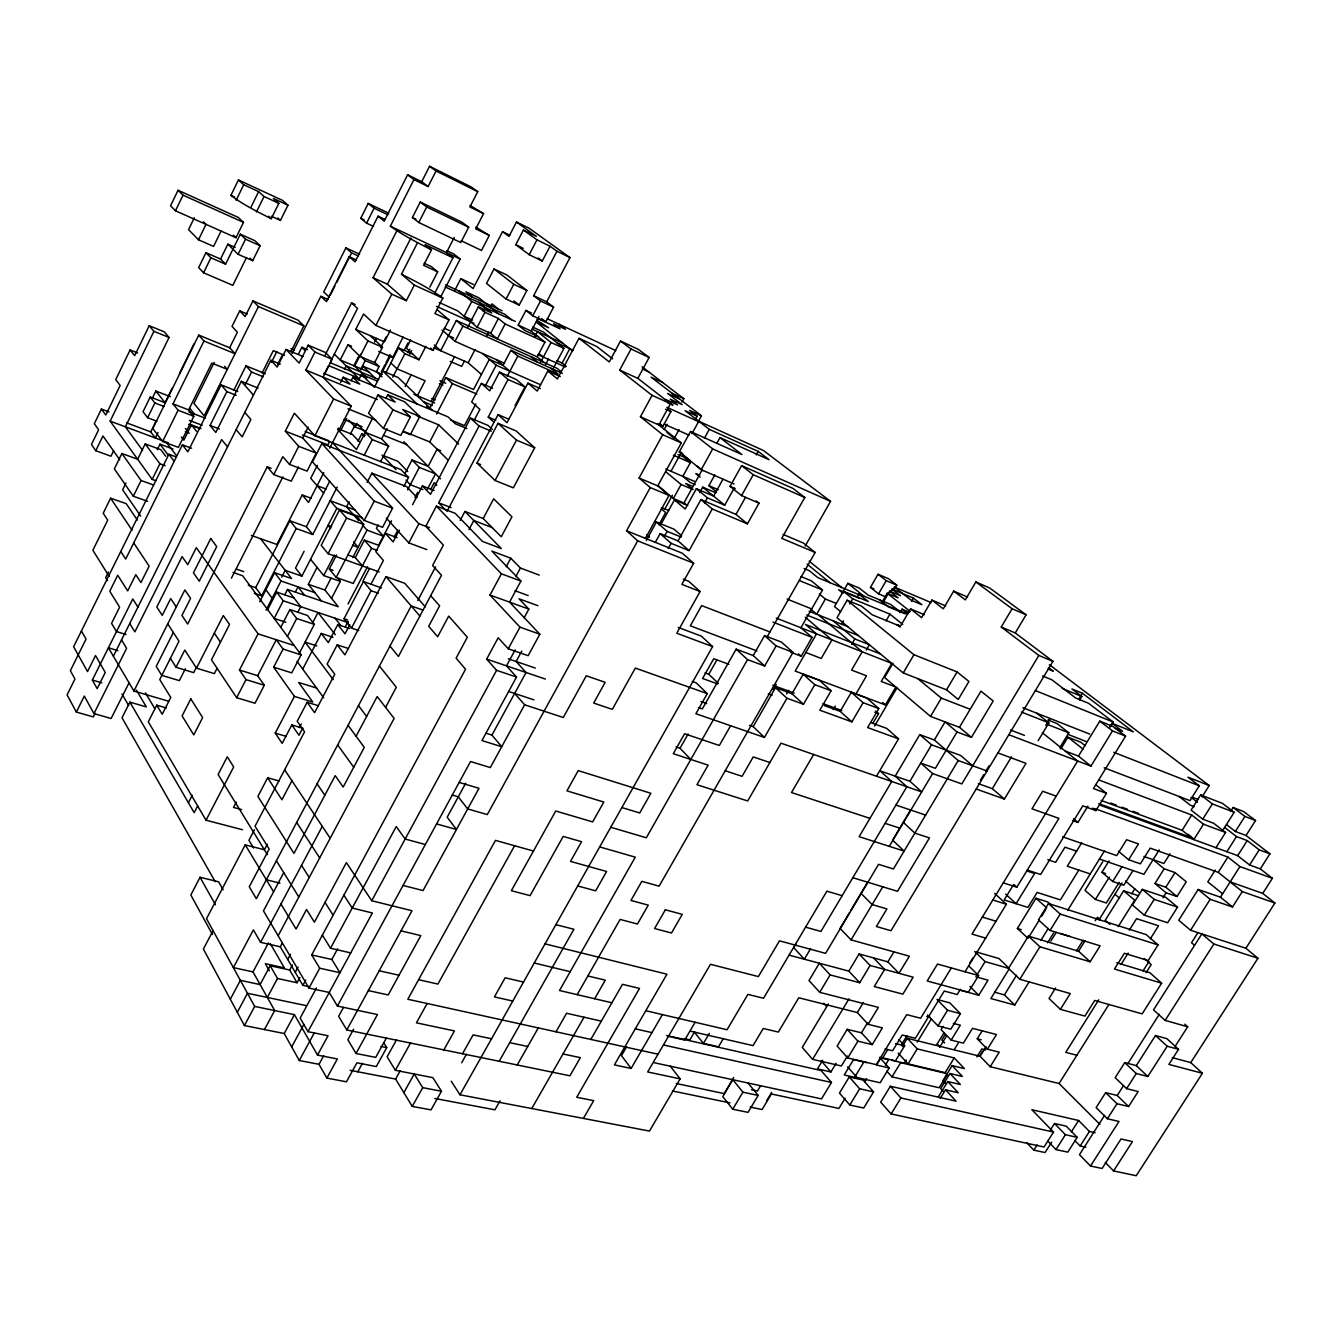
<?xml version="1.0" encoding="UTF-8"?>
<svg xmlns="http://www.w3.org/2000/svg" width="1342" height="1342" viewBox="0 0 1342 1342"><rect width="100%" height="100%" fill="white"/><g stroke="black" fill="none" stroke-linecap="round" stroke-linejoin="round"><path stroke-width="1.5" d="M178.05 190.262L170.551 205.812L175.466 210.795L235.991 237.702L243.506 222.386L238.255 217.421L178.05 190.262L183.032 195.16L243.506 222.386M175.466 210.795L183.032 195.16M108.954 411.86L101.438 409.042L94.326 423.686L98.603 429.775L91.474 444.47L95.768 450.711L110.967 456.23L113.667 450.711M137.622 352.963L130.107 349.977L115.731 379.601L120.159 385.456L105.766 415.047L101.438 409.042M194.305 217.773L188.551 229.65L198.499 239.799L213.579 246.408L221.078 231.076M142.571 450.325L125.36 426.806L169.058 337.463L164.294 331.843L149.214 325.72L134.653 355.68L130.107 349.977M95.768 450.711L102.948 435.949L119.706 459.752M155.706 480.671L152.183 479.396L110.161 421.136L153.911 331.323L149.214 325.72M198.499 239.799L206.014 224.366L203.481 221.866M287.976 205.192L273.365 198.448L278.851 203.33L271.235 218.729C257.362 211.617 243.238 204.84 230.908 195.362L238.44 179.962L282.491 200.361L287.976 205.192L280.428 220.44L271.302 216.263M220.558 259.056L227.855 244.177L238.088 254.292L252.682 260.717L260.113 245.703L254.846 240.671L240.319 234.196L225.59 264.173L220.558 259.056L205.947 252.699L198.65 267.612L203.581 272.795L232.82 285.343L246.559 257.463M236.158 200.243L243.724 184.743L238.44 179.962M203.581 272.795L210.912 257.798L205.947 252.699M165.737 456.246L160.822 449.687L145.204 443.917L137.656 459.266L121.887 453.512L114.355 468.895L133.311 496.238L147.62 501.287M172.279 388.106L165.066 402.734L150.237 397.031L143.057 411.692L147.637 417.714L156.947 421.254M152.3 398.255L155.84 391.042L170.417 396.678M147.637 417.714L154.867 402.969L150.237 397.031M251.055 207.037L258.62 191.621L243.724 184.743M137.404 520.126L126.182 503.653L110.598 498.201L103.2 513.265L107.712 520.142L92.866 550.287L109.188 576.389M256.423 211.986L264.038 196.486L258.62 191.621M158.037 432.51L155.337 437.995L150.74 431.889L156.108 420.969M179.493 373.411L194.003 343.904M238.088 254.292L245.519 239.195L240.319 234.196M125.963 483.019L122.642 489.796L140.709 516.1M198.733 335.097L152.787 428.517L162.634 441.518L178.385 447.389L193.802 416.272L188.668 409.897L173.001 403.875L203.967 341.036L198.733 335.097L229.667 347.763L235.035 353.718L203.967 341.036M133.311 496.238L141.078 480.52L121.887 453.512M157.266 449.654L159.983 444.168L172.984 449M162.634 441.518L178.067 410.233L173.001 403.875M152.183 479.396L159.899 463.795L145.204 443.917M108.45 572.011L105.666 577.647L107.477 580.566M188.668 409.897L211.818 363.112L227.284 369.335L224.617 366.316M214.183 362.457L193.936 403.355L204.169 415.886L258.452 306.58L252.917 300.876L245.133 316.561L239.715 310.858L232.032 326.391L237.383 332.195L229.667 347.763M176.238 456.968L168.891 454.25L73.609 646.743L87.549 671.554L95.517 655.55L105.263 672.459L97.161 688.647L92.33 680.042L132.774 598.968L137.924 607.104M200.981 428.551L191.42 424.911L183.837 440.193L181.355 436.989M191.604 448.245L182.395 444.806L125.695 559.094L120.763 551.478M237.735 391.478L221.111 384.886L187.846 451.851L182.395 444.806M258.083 388.073L241.308 381.346L215.81 432.459L210.073 425.431L226.915 391.612L221.111 384.886M233.76 390.405L245.989 365.863L265.263 373.68M95.148 713.374L93.37 716.913L76.343 712.082L84.311 696.095L93.94 713.608L111.134 718.49L129.218 682.541M245.401 384.399L251.575 372.053L245.989 365.863M113.382 656.204L221.631 439.606L227.536 446.836M262.076 373.042L273.282 350.665L284.538 355.328M93.94 713.608L126.618 648.32L121.535 639.882M280.277 364.135L270.883 360.277L134.871 631.864L129.704 623.527M271.453 362.323L276.888 351.47M277.677 364.336L282.323 355.093M303.04 356.519L286.047 349.457L277.207 367.071L270.883 360.277M290.879 351.738L303.846 325.905L298.109 320.184L252.917 300.876M292.12 353.516L320.855 296.33L327.901 299.4M359.673 254.208L345.867 247.901L323.724 291.952L329.293 297.186M373.495 226.395L366.584 223.158L360.746 218.31L368.211 203.447L388.794 213.21M298.343 354.221L301.816 347.31L307.419 349.658M356.2 259.878L349.155 256.674L326.509 301.665L320.855 296.33M330.216 295.341L334.863 286.148M336.708 282.474L351.604 252.9L345.867 247.901M366.584 223.158L374.099 208.211L368.211 203.447M168.606 701.245L133.915 691.046L184.861 589.926L190.581 598.331L181.942 615.441L187.679 624.064L267.259 466.815L271.118 468.274M329.696 448.161L351.185 406.156L323.087 377.186L332.162 359.27L325.318 352.409L308.174 345.196L299.149 363.095L286.047 349.457M136.431 690.157L146.328 706.899L129.906 702.134L122.021 717.769L215.223 881.728M385.12 219.518L378.058 216.179L355.026 261.841L349.155 256.674M173.336 632.485L156.226 666.387L161.745 675.328L179.342 680.629L185.364 668.786M351.185 406.156L333.604 398.993L305.842 370.073L314.951 352.057L308.174 345.196M421.724 181.74L429.557 166.274L436.033 170.988L428.132 186.538L421.724 181.74L407.599 174.812L384.181 221.162L378.058 216.179M298.511 466.899L291.248 481.141L273.751 474.582L282.827 456.666L289.503 464.416L307.083 471.109L316.259 453.11L298.696 446.316L285.309 431.151L294.384 413.219L314.867 435.781L401.073 469.633L408.538 477.4L403.875 486.324M325.15 355.043L351.537 302.906L355.11 304.483M429.826 287.138L437.677 271.822L423.602 265.297L431.503 249.864C417.396 242.617 403.237 235.42 390.354 226.194L413.957 179.593L407.599 174.812M324.21 374.284L328.622 365.594L358.297 377.958L334.343 354.137M330.92 360.864L357.509 308.442L351.537 302.906M417.295 243.187L401.493 274.204L414.292 285.108L406.307 300.709L391.797 294.2L373.076 277.727L396.628 231.31M166.391 707.989L156.746 705.171L148.308 721.811L206.031 820.214L242.449 829.725M196.318 667.528L193.718 672.661L176.037 667.259L184.76 650.065L196.502 668.148L214.351 673.634L217.018 668.433M351.587 346.253L347.981 344.709L340.214 359.975L368.983 372.07M347.981 344.709L360.059 356.452L374.619 362.625L382.504 347.226L367.96 340.969L355.747 329.394L363.565 314.028L375.877 325.435L433.181 350.43L448.983 319.866L437.257 309.817M412.413 217.488L420.264 202.038L462.051 222.235L468.66 227.234L460.792 242.533L418.788 222.52L412.413 217.488L415.919 219.165M231.428 578.15L282.877 476.913M316.259 453.11L302.688 437.928L308.123 427.242M289.503 464.416L298.696 446.316M406.307 300.709L387.402 284.202L410.904 238.02M418.788 222.52L426.689 206.987L420.264 202.038M344.441 369.302L346.169 365.896L378.612 379.484M340.549 382.47L343.216 377.253L359.74 384.114L352.912 377.287L351.151 380.725M196.502 668.148L223.292 615.542L229.516 624.449L211.466 659.811L236.678 697.706L254.997 703.242L264.307 685.242L257.681 675.697L239.48 670.044L258.083 633.86L196.301 547.653L187.746 564.68L182.093 556.611L156.813 607.02L162.248 615.391L170.702 598.549L176.288 606.936M314.867 435.781L333.604 398.993M353.751 365.93L358.431 356.771M360.679 354.238L354.657 366.047L366.769 377.974L330.065 362.642M360.059 356.452L367.96 340.969M375.877 325.435L391.797 294.2M408.538 477.4L321.895 443.531L312.501 461.933L364.185 520.444L382.587 527.272L392.585 508.115L332.497 442.709M360.512 369.822L365.209 360.612L360.83 356.351M374.653 342.109L376.548 338.402M361.283 369.52L362.977 366.198L382.353 374.351M358.75 379.853L361.484 374.502L376.632 380.843M311.193 498.285L302.235 494.946L276.905 544.483L251.373 535.458M317.366 465.338L310.723 478.322L323.59 493.135M329.545 441.535L327.817 444.89L302.436 434.959M289.872 520.763L296.213 528.53L261.74 595.798L255.668 587.628L289.872 520.763L306.345 526.735L312.77 534.502L337.161 487.112M380.642 347.746L386.362 336.557M390.505 329.981L384.466 341.807L355.747 329.394M346.806 418.603L340.65 430.631L338.251 428.064M323.808 472.619L308.543 502.411L302.235 494.946M376.28 371.986L379.098 366.483L374.67 362.223M259.761 601.736L274.64 572.715L291.583 578.553L260.549 538.712M381.43 371.617L384.969 364.705M385.859 362.977L389.415 356.033M350.43 434.053L355.026 425.095M390.405 355.932L374.418 387.284L361.484 374.502M365.594 431.134L355.194 426.957L357.073 423.3M378.729 351.47L392.652 357.442L403.137 337.027M454.25 237.45L446.467 252.615L452.942 257.781L434.758 293.16M429.557 166.274L471.109 186.907L477.752 191.671L469.885 206.987L483.556 213.663L475.739 228.845L489.293 235.404L481.51 250.451L461.094 240.704M306.345 526.735L329.662 481.325M385.724 373.009L398.608 347.913L412.648 353.969M281.736 577.11L285.192 570.367L301.866 576.137L336.825 508.366L330.166 500.7L355.513 510.178M266.018 610.207L281.015 581.019L274.64 572.715M267.679 609.62L276.67 592.107L294.049 597.995M385.859 398.373L387.721 394.766L395.152 402.063L377.974 394.951L368.58 413.219L383.443 428.383L400.822 435.395L410.35 416.993L402.701 409.478L419.761 416.523L410.333 434.674L402.734 431.604M404.16 350.329L407.934 342.982M357.978 441.183L361.753 433.835L365.242 435.227M410.686 339.945L406.425 348.249L418.939 359.773L425.884 346.32M392.736 377.253L404.865 353.701L398.608 347.913M304.114 551.31L295.508 568.069L301.866 576.137M372.422 418.57L356.486 449.536L337.731 429.49M408.085 352.778L409.88 349.272M284.823 594.64L287.49 589.44L338.268 606.735L324.915 590.027L308.325 584.324L317.098 567.364M409.813 354.271L411.692 350.631M276.67 592.107L283.246 600.78L274.171 618.41L285.829 622.269M440.428 297.387L460.172 259.056L453.713 253.94L446.886 250.719M236.678 697.706L246.005 679.606L239.48 670.044M401.493 274.204C415.752 281.434 430.01 288.631 442.843 298.109L434.892 313.542L448.983 319.866M364.252 455.156L372.271 439.606L358.465 425.213M295.391 591.973L298.041 586.857L304.6 595.278M188.4 802.751L192.242 795.32M362.374 565.921L355.311 557.584L364.387 540.121L371.533 548.341L353.248 583.418L336.188 577.446L363.732 524.42L356.586 516.301L339.492 509.943L321.208 545.355L328.102 553.692L379.216 571.927M280.746 627.318L289.906 609.587L307.469 615.458L314.33 624.382L298.679 654.493M383.443 428.383L393.005 409.864L377.974 394.951M405.116 386.53L411.155 374.854M454.519 290.879L460.843 278.65L473.491 284.521M257.681 675.697L276.251 639.731L283.045 649.058L301.111 654.862L291.734 672.879L273.667 667.192L283.045 649.058M349.138 501.74L346.521 506.806L358.717 520.696M380.625 461.598L388.643 446.131L381.614 438.884L386.915 428.601M197.643 805.955L194.171 812.682L129.906 702.134M297.991 611.918L300.709 606.668L287.49 589.44M328.102 553.692L346.538 518.062L339.492 509.943M287.44 636.376L296.683 618.511L289.906 609.587M367.121 482.382L371.885 473.172L406.676 486.66L416.993 497.53M331.541 598.331L340.365 581.371L323.707 575.567L334.359 555.018M417.379 395.739L425.112 380.776L397.064 368.849L390.874 362.994M544.064 362.525L537.169 356.838L456.347 320.503L440.679 350.732L434.271 345.011M509.809 235.202L502.562 231.663L473.089 288.564L460.843 278.65M336.188 577.446L329.293 569.008L336.54 555.001M458.981 290.946L471.797 301.497L464.131 316.293L472.501 320.084M324.915 590.027L331.038 578.234M206.031 820.214L233.676 766.953L227.284 756.787L218.109 774.502L267.394 854.653M538.075 336.574L524.974 330.585L518.213 325.116L525.93 310.438L532.724 315.823L545.825 321.879L553.592 307.15L546.68 301.833L569.964 257.58L529.184 228.274L516.469 222.017L509.004 236.427L502.562 231.663M504.626 363.296L455.039 341.354L462.94 326.123L456.347 320.503M494.024 268.937L486.509 283.447L506.085 299.014L519.203 305.104L526.869 290.459L506.991 275.06L494.024 268.937L513.768 284.286L526.869 290.459M364.185 520.444L374.2 501.153L321.895 443.531M312.569 622.923L318.004 612.472L335.299 634.716M467.721 327.297L478.322 306.882L491.742 313.005L478.675 302.319M431.218 401.543L454.485 356.771M562.315 373.328L510.899 350.296L502.982 365.376L489.344 359.354L473.558 389.499L445.829 377.605L430.077 407.884L426.555 406.408M352.761 557.517L367.003 530.14L362.39 524.89M523.414 230.002L536.968 239.832L550.035 246.223L542.285 261.019L529.218 254.695L515.764 244.714L523.414 230.002L536.381 236.377L516.469 222.017M483.254 311.31L485.167 307.637M484.932 312.3L498.402 318.457L505.129 323.976L497.312 338.922L490.635 333.336L477.148 327.263L484.932 312.3L478.322 306.882M490.115 307.469L491.994 303.879L498.436 309.096M302.722 669.088L321.275 633.441L332.984 637.299M378.192 524.907L376.414 528.312L383.426 536.196L367.003 530.14M404.865 473.692L412.028 459.954L428.132 466.345L437.089 449.201L440.629 450.627M436.553 414.057L452.405 383.611L445.829 377.605M464.483 360.948L461.648 366.366L450.291 361.417M236.276 802.13L233.508 807.414L241.543 809.562M481.442 374.452L468.173 362.759L475.102 349.474M223.158 889.78L218.595 881.795L200.042 877.282L190.816 894.997L212.439 934.518M302.923 728.253L291.835 724.948L282.172 743.401L275.227 733.135L294.401 696.381L273.667 667.192M448.312 460.289L429.742 441.937L438.666 424.844L417.295 416.02M486.961 335.634L488.874 331.994M506.085 299.014L513.768 284.286M529.218 254.695L536.968 239.832M348.031 603.984L367.44 566.81M378.964 544.701L391.461 520.797M407.599 489.864L419.325 467.402L412.028 459.954M349.507 628.526L337.765 624.584L328.337 642.633L321.275 633.441M397.098 537.639L385.422 533.311L375.81 551.713L383.409 560.453L370.862 584.407M490.635 333.336L498.402 318.457M369.369 568.773L363.045 580.885L371.08 590.698L378.293 593.231M358.717 630.539L351.487 628.106L344.022 618.729L363.43 581.572L381.38 587.88M345.347 626.764L348.148 621.413M279.019 780.943L267.645 777.773L257.882 796.443L293.965 853.411L335.215 775.642L343.2 787.049L364.286 747.393L348.048 725.301M318.473 705.758L307.15 702.285L297.203 721.275L304.567 731.809L255.047 826.202L269.172 849.05L249.276 886.777L256.322 898.721L411.189 605.947L422.663 609.956M348.484 648.555L337.194 644.848L327.129 664.072L334.779 674.221L314.598 712.686L307.15 702.285M394.129 537.303L397.718 530.409M414.913 497.563L417.63 492.363M349.776 624.684L345.011 633.793L337.765 624.584M399.295 530.107L393.105 541.933L385.422 533.311M412.598 504.676L422.411 485.938L434.103 490.501M299.367 727.616L301.262 723.975M351.487 628.106L371.08 590.698M492.548 388.257L481.359 383.426L471.663 401.912L479.899 409.427L474.045 420.549M427.393 489.276L435.496 473.81L419.325 467.402M302.537 728.471L298.964 735.248L291.835 724.948M430.564 489.645L434.238 482.65L436.787 485.25M475.856 403.908L464.449 425.649L450.56 419.878M485.552 385.439L496.154 365.209L482.617 353.55M267.31 844.202L264.374 849.754L245.25 844.856L206.517 918.7L254.678 1006.416L294.418 1014.636L317.5 1055.097L337.345 1058.972L326.861 1078.096L346.471 1081.803L356.922 1062.797L376.263 1066.571L386.748 1047.616L383.644 1042.583M425.364 606.953L404.798 583.317L385.976 576.624L344.928 654.862L337.194 644.848M553.592 307.15L540.507 301.011L533.646 295.71L556.98 251.239L550.035 246.223M254.443 829.775L248.907 840.327L253.571 848.01M492.329 429.406L488.002 425.414L470.472 418.083L430.48 494.292L422.411 485.938M426.857 549.599L408.807 542.923L418.872 523.749L371.885 473.172M515.06 405.603L524.94 386.915L516.318 379.518L499.492 372.137L489.679 390.824L481.359 383.426M532.724 315.823L540.507 301.011M213.076 930.643L203.397 949.029L244.429 1025.556L284.219 1033.525L299.283 1060.515L319.027 1064.323L326.861 1078.096M291.919 780.759L281.921 799.765L267.645 777.773M460.172 520.428L464.919 511.453L501.304 548.543L482.432 541.396L455.223 513.349L436.402 506.102L425.8 526.265L443.38 545.104L432.594 565.468L441.501 575.282L398.44 656.456L389.968 646.072M445.611 509.977L438.666 502.797L479.044 426.051L470.472 418.083M507.209 376.28L517.827 356.1L510.899 350.296M537.169 356.838L544.953 342.109L531.281 331.105L538.964 316.477M493.906 422.227L488.253 417.06L508.014 379.518L499.492 372.137M534.602 336.993L537.454 331.591L551.059 342.512L563.942 348.383L553.357 368.295M447.003 511.419L498.05 414.628L508.652 419.123M477.014 463.091L498.016 423.317L516.083 430.916L534.703 447.758L513.332 487.834L495.047 480.486L477.014 463.091L480.637 464.567M540.306 388.593L527.926 383.158L507.008 422.713L498.05 414.628M540.474 362.525L551.059 342.512M417.781 600.511L435.58 566.878M545.607 364.504L548.459 359.102M560.285 376.582L547.838 371.029L537.219 391.076L527.926 383.158M283.749 872.636L263.468 910.866L308.979 988.081L329.26 992.459L337.412 1006.047L377.438 1014.552L356.033 1053.504L375.71 1057.395L386.362 1038.104M356.1 736.255L377.186 696.532L394.112 718.406L278.146 935.76M468.995 529.536L473.793 520.495L492.145 527.574M495.047 480.486L516.469 440.126L498.016 423.317M566.274 366.4L562.147 363.061L569.763 348.702M483.187 518.515L493.655 498.838L511.939 516.804L501.271 536.766L483.187 518.515L464.919 511.453M612.606 358.817L596.787 346.538L579.006 338.318L557.4 378.947L547.838 371.029M230.321 999.22L240.369 980.348L260.113 984.575L270.178 965.737L289.687 970.031L297.102 982.747L299.887 977.597M308.845 986.638L302.889 985.347L280.293 946.815L260.583 942.336L322.265 826.37M385.573 707.385L396.293 687.238L379.417 666.001M264.458 1029.566L274.674 1010.56L253.017 971.893L268.45 942.923M237.316 1012.287L247.465 993.281L306.362 1005.661M280.293 946.815L282.139 943.359M244.429 1025.556L254.678 1006.416M267.343 997.458L277.492 978.503L270.178 965.737M287.708 959.446L290.509 954.229M645.401 538.36L669.004 495.433L657.731 485.905L681.3 442.927L658.855 424.978L670.463 403.674L637.836 378.377L649.125 357.458L638.49 349.457L620.49 341.019L609.285 361.937L579.006 338.318M486.056 733.218L491.944 735.081L501.707 746.739L481.946 740.566L516.519 677.056L496.574 670.329L486.66 659.107L498.201 637.735L508.249 648.79L528.161 655.684L539.836 634.212L519.958 627.167L489.998 595.06L501.388 573.822L436.402 506.102M289.687 970.031L292.439 964.915M506.202 566.743L510.782 558.205L491.809 551.059L520.914 581.052L509.557 602.139L539.836 634.212M295.24 972.296L298.058 967.045M670.463 403.674L652.078 395.336L619.702 370.073L631.042 349.004L620.49 341.019M311.713 954.934L331.843 959.496L339.979 972.732L319.715 968.203L311.713 954.934L465.557 669.188L456.112 658.184L467.352 637.232L448.698 616.112L437.677 636.762L428.702 626.311L439.606 605.829L430.665 595.697M515.798 576.624L520.411 568.035L510.782 558.205M302.889 985.347L305.741 980.063M284.219 1033.525L294.418 1014.636M308.979 988.081L319.715 968.203M350.732 952.904L330.501 948.24L396.225 826.555L405.167 839.035L425.347 844.521M316.444 987.98L300.172 1018.058L307.972 1031.679L328.052 1035.739L317.5 1055.097M331.843 959.496L337.647 948.76M291.684 1046.911L303.862 1024.432M524.152 617.806L528.849 609.117L519.002 598.8L537.957 605.712M563.019 1053.973L580.348 1057.647L569.914 1075.798L346.806 1029.985L412.011 910.748L371.734 900.734L496.574 670.329M508.249 648.79L519.958 627.167M681.3 442.927L662.713 434.707L640.436 416.792L652.078 395.336M307.972 1031.679L372.388 912.979L352.208 908.031L343.871 895.181M515.127 649.947L506.504 665.85L516.519 677.056M299.283 1060.515L314.431 1032.652M521.786 651.055L516.116 661.505L526.064 672.493L491.944 735.081M337.412 1006.047L470.522 761.551L490.316 767.574L524.638 704.802L514.64 693.445M343.468 1007.439L338.637 1016.313L346.806 1029.985M465.741 783.158L447.171 817.228L456.465 829.49L436.569 823.921M657.58 423.82L662.965 426.219L670.916 411.625L667.88 409.26M664.173 429.524L667.041 424.257M319.027 1064.323L323.741 1055.684M669.004 495.433L650.249 487.549L639.077 478.004L662.713 434.707M681.971 402.063L683.833 398.675L642.08 366.785M679.035 429.608L674.271 438.348L666.974 432.51M353.634 1029.213L347.863 1039.748L356.033 1053.504M670.295 1066.202L680.142 1078.851L649.461 1131.071L459.97 1094.787L712.602 646.592L676.771 633.239L700.088 591.503L681.887 584.391L693.663 563.237L637.685 540.826L626.58 530.778L650.249 487.549M695.139 419.643L697.068 416.121L689.57 410.367L701.447 415.768L697.622 422.73M734.108 483.992L701.229 469.666L679.287 451.969L690.509 431.52L741.858 454.502L719.983 437.609L717.014 442.994M670.983 471.277L681.417 452.271M692.002 433.617L698.796 421.237L763.38 450.476L830.547 501.338L805.15 546.093M637.685 540.826L487.297 814.577L467.687 808.941L458.293 796.829L452.371 795.101M646.24 540.558L656.456 522.004L667.159 531.382L681.266 537.119M664.927 508.87L672.443 495.215M678.012 454.502L683.061 456.699L690.375 462.621L682.81 476.376L690.14 482.415L695.19 484.579M704.399 438.264L709.297 429.356L685.057 410.669L697.068 416.121M357.794 1071.788L362.474 1063.267M658.905 524.772L665.649 512.543L661.254 508.752M685.41 503.602L673.365 498.536L681.099 484.479L666.32 472.199M661.388 523.581L674.439 499.912L687.825 505.548M655.366 542.252L660.13 533.63L678.045 540.91L689.117 550.606L712.267 508.953L700.943 499.56L678.045 540.91M664.357 536.481L667.159 531.382M701.229 469.666L712.669 448.916L690.509 431.52M683.531 503.653L702.185 469.851M722.952 479.262L713.608 496.104L696.364 488.723L685.158 509.004L674.439 499.912M396.527 1039.798L387.117 1056.808L395.37 1070.312L432.879 1077.643L441.468 1091.247L431.017 1109.868L412.246 1106.412L395.605 1079.069L350.077 1070.295M668.232 548.543L671.117 543.325L660.13 533.63M699.685 492.615L702.705 487.163L715.907 492.833M716.594 491.944L708.878 485.653L714.85 474.85M427.142 1003.497L416.439 1022.839L454.452 1030.908L443.833 1049.914M514.59 845.745L437.911 984.072L418.587 979.694M704.55 502.915L707.368 497.815L696.364 488.723M395.37 1070.312L410.602 1042.868M395.605 1079.069L400.268 1070.648M712.267 508.953L747.444 523.816L759.018 503.149L741.572 495.617L730.065 486.374L741.606 465.624L792.937 488.387L804.781 497.479L781.732 538.327L815.164 552.451L766.869 637.316M707.368 497.815L724.697 505.196L734.141 488.22M756.267 454.921L758.213 451.432L709.297 429.356M403.858 1092.623L414.242 1074.003L422.73 1087.657L441.468 1091.247M741.572 495.617L753.231 474.716L741.606 465.624M747.444 523.816L735.97 514.422L745.515 497.328M412.246 1106.412L422.73 1087.657M462.52 1053.738L473.105 1034.867L491.541 1038.792M461.665 1062.763L466.395 1054.342M718.289 683.346L708.794 674.271L716.796 660.079M499.19 1061.27L573.906 929.268L555.873 924.655M692.304 681.468L696.196 682.86L707.284 693.629L695.894 713.726L764.437 737.446L786.966 698.243L775.491 687.708L753.197 726.626L764.437 737.446M690.811 759.438L680.008 748.282L688.111 733.99M753.214 655.55L764.554 635.622L776.129 645.905L764.672 666.001L753.214 655.55L736.154 649.159L702.319 708.895L698.461 707.553M517.207 1064.978L538.276 1027.905M736.154 649.159L747.544 659.61L646.307 837.777L610.761 827.276M500.063 1100.792L494.93 1109.817L434.808 1098.461M556.007 1031.797L566.576 1013.26L601.333 1021.145M577.194 994.64L620.105 919.421L637.45 924.017L648.253 905.129L630.941 900.432L641.828 881.342L659.107 886.173L793.021 652.363L781.38 642.063L764.554 635.622M730.602 725.737L719.329 745.481L684.571 733.755L673.281 753.684L708.123 765.141L696.951 784.718L747.695 800.973L781.027 743.183L921.719 791.881L909.943 781.262L880.067 770.862L891.759 781.497L859.132 836.67L904.122 851.096L892.615 840.159L910.715 809.763M800.872 576.523L811.323 580.818L822.512 590.027L800.922 627.771L812.078 637.366L801.241 656.255L790.656 652.212M531.768 1108.526L584.055 1017.219M594.657 998.733L605.276 980.163L587.846 975.969M773.143 689.754L776.213 684.403M819.358 594.036L825.38 599.018L816.674 614.217L810.702 609.184M857.018 597.391L858.947 594.036L868.24 601.518L843.346 591.252L834.539 606.584L840.713 611.7M843.816 590.396L847.876 583.317L859.383 588.115L868.039 595.043L890.803 604.487L899.593 611.482M786.647 693.982L788.71 690.392M590.832 1039.429L622.503 984.323L639.513 988.433L576.708 1097.27L593.701 1100.641L583.401 1118.423M803.153 674.271L814.795 684.672L803.489 704.265L791.965 693.73L803.153 674.271L819.392 680.36L831.101 690.744L819.828 710.203L851.885 721.862L863.091 702.671L851.264 692.321L840.193 711.377L851.885 721.862M847.121 600.21L837.022 617.756L903.25 672.946L946.513 689.822L958.255 699.467L968.941 681.468L957.098 671.939L913.936 654.711L847.121 600.21L861.413 606.064L872.183 614.804L900.398 626.311L910.53 608.916L924.37 614.686M849.721 603.967L852.673 598.834L843.346 591.252M841.585 624.181L843.514 620.826M885.636 596.804L878.557 593.852L870.438 587.41L878.037 574.259L888.605 578.737L896.792 585.129L893.94 590.061M878.557 593.852L886.206 580.65L878.037 574.259M851.667 644.328L854.787 638.943L833.13 620.809M882.248 601.803L887.179 593.248L898.15 597.844L889.662 591.168L883.774 601.317M626.63 1046.76L621.48 1055.651L631.126 1068.433L662.428 1014.602M890.149 592.459L892.078 589.121L913.449 598.113L921.92 604.705L911.252 600.226L894.46 587.108L892.531 590.43M866.295 650.082L869.398 644.73L854.787 638.943M833.248 709.582L835.278 706.093M886.022 620.893L889.931 614.15L852.673 598.834M813.638 754.472L791.495 792.552L869.952 818.352M899.996 612.623L902.025 609.151L909.44 612.22M855.995 693.881L866.513 675.798L851.6 670.077L862.201 651.793L818.435 614.938M911.52 601.434L913.449 598.113M892.933 663.284L884.613 677.525L930.526 716.41L959.446 727.314L971.44 737.379L993.181 700.977L980.968 691.147L959.446 727.314M945.758 605.963L931.918 600.092L921.635 617.672L910.53 608.916M695.122 1022.252L684.705 1040.05L668.417 1036.36M851.264 692.321L866.915 698.192L878.792 708.526L867.637 727.582L898.553 738.821L876.511 776.23M872.736 723.556L878.557 713.608L875.722 711.126M903.25 672.946L913.936 654.711M880.52 654.007L805.468 624.433L816.506 633.877L795.169 671.067L885.368 704.902L895.835 687.037L881.258 681.451L891.793 663.401L776.28 618.092M694.67 1031.713L689.872 1039.899L684.269 1038.624M874.565 726.089L896.942 687.926M967.548 597.073L953.676 591.101L943.275 608.865L931.918 600.092M723.372 1038.507L718.473 1046.81L703.443 1043.405L709.331 1033.374M1026.076 614.804L1012.103 608.748L1001.249 627.033L1015.257 632.971L1026.076 614.804L989.725 588.031L975.852 581.958L965.317 599.891L953.676 591.101M795.789 944.181L793.743 947.653L804.344 959.211L810.568 948.727M895.148 776.23L919.756 734.628L934.334 739.996L958.222 760.528L987.024 770.996M930.526 716.41L941.346 698.125L970.182 709.264M946.513 689.822L957.098 671.939M733.688 1077.525L724.16 1093.596L676.217 1083.497M909.943 781.262L931.566 744.827L960.637 755.462L972.698 765.796M934.334 739.996L945.07 721.895L957.031 731.977L971.44 737.379M849.452 912.644L840.075 928.412L851.08 939.886L909.339 956.192L898.972 973.319L887.884 961.862L859.115 953.944L848.815 971.122L789.18 955.152M850.492 910.899L867.268 882.734M957.031 731.977L935.391 768.312L920.746 763.095L932.623 773.579L961.828 783.929L1038.842 655.433L1052.95 661.338L891.004 930.727L876.376 926.517L886.911 908.937L872.166 904.575L860.96 893.319M732.749 1109.23L742.914 1092.187L732.816 1079.723L722.768 1096.666L732.749 1109.23L748.031 1112.367L758.163 1095.424L748.014 1083.011M889.293 846.332L932.623 773.579M760.612 1085.762L757.475 1091.012L751.453 1089.721M819.744 992.342L830.144 974.913L819.341 963.221L809.025 980.532L819.744 992.342L878.373 1007.372L868.123 1024.315L857.32 1012.556L798.758 997.777L778.343 1032.065L763.229 1028.475L753.063 1045.619L690.761 1031.26M851.08 939.886L882.768 886.81M958.222 760.528L893.42 868.995L878.574 864.349L825.582 953.357L779.467 940.826L758.381 976.59L710.455 964.294L647.666 1071.956L680.142 1078.851M766.517 1100.977L771.633 1092.422M828.299 1004.017L802.281 1047.431L812.615 1059.341L841.417 1065.984L847.423 1056.053M812.615 1059.341L849.033 998.767M980.465 780.105L983.669 774.753M985.816 771.197L989.02 765.863M830.144 974.913L859.719 982.73L870.102 965.468L913.164 977.177L902.864 994.137L874.263 986.571L884.613 969.41L873.575 957.936M822.68 1060.247L817.463 1068.903L830.916 1071.956L836.116 1063.35M868.123 1024.315L882.399 1027.855L872.233 1044.63L861.463 1032.82L847.205 1029.331L837.14 1046.039L847.741 1057.982L876.276 1064.659L906.706 1014.653L920.646 1018.226L951.344 967.934M857.32 1012.556L863.409 1002.457M887.884 961.862L894.04 951.646M978.335 783.661L992.325 788.66L1011.549 756.771M1045.837 725.468L1050.098 718.456M672.694 1036.863L821.119 1070.547L831.453 1082.474L821.505 1098.897L654.208 1062.73M861.463 1032.82L867.519 1022.822M1038.171 740.667L1048.924 722.868L1036.578 713.105M847.741 1057.982L857.907 1041.174L872.233 1044.63M976.188 789.029L1004.403 799.044L1025.976 763.363L997.894 752.912M849.268 1076.938L839.471 1093.076L849.805 1105.02L863.728 1108.022L873.575 1091.885L863.124 1080.075L849.268 1076.938L859.685 1088.781L873.575 1091.885M1079.27 698.494L1082.44 693.277L1133.369 731.893L1112.065 723.288L1110.102 726.492M1079.723 700.021L1081.853 696.498L1071.922 688.949L1082.44 693.277M863.845 1062.076L854.787 1077.005L880.151 1082.776L889.176 1067.997L879.513 1057.362M845.074 1098.293L838.918 1108.442L771.398 1093.982L762.088 1109.549L750.128 1107.066M1059.694 747.83L1068.819 732.816L1057.093 723.59L1048.001 720M1060.767 749.004L1067.947 737.194L1080.713 742.176L1085.225 745.749M849.805 1105.02L859.685 1088.781M864.634 1081.837L866.613 1078.582M881.61 1056.758L876.578 1065.045L889.176 1067.997M887.834 1049.444L882.734 1057.832L895.466 1060.868L904.642 1045.821L898.989 1039.748M885.351 1065.162L888.622 1059.794L880.52 1057.882M901.908 1044.009L906.907 1035.823M1065.179 751.034L1078.448 756.116L1099.786 721.14L1112.853 726.391L1125.586 736.121L1093.428 788.509L1106.479 793.374L1095.877 810.585L1082.793 805.837L1040.637 874.481L1027.284 870.102M902.26 1046.559L907.293 1038.289L980.096 1056.288L990.195 1066.705L1059.073 1083.514L1099.937 1124.378M886.676 1071.017L891.994 1076.871L900.683 1062.663L945.842 1073.365M906.269 1059.995L904.29 1063.25L891.96 1060.314M917.19 1042.13L931.163 1019.299M1013.428 884.814L1004.168 899.962L1027.922 907.41L1037.131 892.43L1060.398 899.895L1078.817 870.102M940.256 1098.343L945.523 1089.805L956.091 1101.178L890.383 1086.265L880.671 1102.134L891.122 1113.944L1044.059 1147.007L1053.52 1132.061L1031.864 1109.717L1078.599 1120.486L1089.436 1131.44L1095.139 1132.732M1110.035 727.179L1113.189 722.013L1088.563 703.275L1075.714 698.025L1051.826 679.79L1042.6 675.982M898.217 1053.168L908.064 1063.854L917.223 1048.89L954.246 1057.932L964.378 1068.584L952.132 1065.632L942.956 1080.511L945.489 1083.229M969.696 963.187L972.816 958.087M965.032 971.776L1006.383 904.24L994.657 893.437M1003.279 882.868L1016.817 887.196L1058.939 818.385L1031.981 808.823L1042.684 791.243L1056.204 796.158M1008.832 734.745L1090.962 766.097L1112.501 730.887L1125.586 736.121M937.957 1025.909L947.553 1010.258L960.386 1013.629L950.807 1029.197L937.957 1025.909L927.49 1015.022M960.402 989.289L957.182 994.539L944.248 991.05L915.378 1038.289L902.21 1035.034L892.631 1050.752L885.015 1048.924M943.124 1026.345L941.094 1029.633L951.159 1040.1L963.355 1043.153L972.497 1028.341L996.485 1034.514L987.393 1049.192L977.244 1038.809L982.26 1030.706M891.122 1113.944L900.918 1097.974L1053.52 1132.061M976.842 975.114L985.112 961.61L1009.385 968.555L990.882 998.549L1014.753 1005.041L1029.062 981.975M978.586 975.567L968.387 992.191L927.188 980.985L937.488 964.059L978.586 975.567L968.639 965.787M936.397 1045.25L943.929 1032.971M945.087 1034.682L941.816 1040.016L944.583 1042.902M939.668 1047.196L946.529 1036.041M1072.56 820.482L1077.911 822.394L1087.926 806.089M1039.446 919.807L1028.006 938.36L1017.387 928.479L1035.974 898.234L1047.8 902.009L1050.887 904.776M951.159 1040.1L960.318 1025.204L953.306 1023.392M959.446 990.01L978.754 995.244L988.014 980.197L975.802 976.791M954.347 1049.461L958.305 1043.036M1081.736 842.776L1067.293 866.227L1090.224 873.927M1060.398 1009.352L1084.906 1016.095L1094.72 1000.461L1142.143 1013.881L1161.652 983.166L1114.464 969.058L1124.395 953.273L1148.165 960.57L1158.062 944.902L1146.185 934.619L1048.488 903.552L1038.44 919.857L1050.048 930.459L1100.121 945.825L1090.14 961.795L1078.532 951.21L1028.425 936.095L1008.496 968.387L1019.836 979.274L1070.279 993.55L1060.398 1009.352L1049.041 998.498L1055.567 988.031M908.064 1063.854L945.154 1072.661L954.246 1057.932M1041.543 916.418L1045.72 909.658M946.697 1075.563L939.165 1087.758L891.994 1076.871M952.132 1065.632L962.382 1076.452L949.985 1073.499L940.692 1088.547L943.275 1091.314M938.393 1096.766L947.788 1081.568L960.335 1084.504L949.985 1073.499M994.506 992.174L1004.403 994.892L1016.548 975.231M1040.939 940.272L1048.203 928.53M1019.836 979.274L1039.933 946.798L1090.14 961.795M1050.048 930.459L1060.197 914.07L1158.062 944.902M976.909 1056.859L981.824 1048.941L985.682 1049.897M1047.565 942.789L1053.621 933.026M1067.796 910.128L1104.6 850.727M979.425 1056.322L982.579 1051.239M1050.82 941.094L1056.238 932.371M980.096 1056.288L986.068 1046.643M1102.738 861.765L1085.007 890.367L1095.424 899.442L1106.328 902.998L1119.194 882.365M1132.967 870.555L1123.808 885.217L1112.719 881.493L1101.933 872.3L1109.012 860.893M990.195 1066.705L999.236 1052.162L987.393 1049.192M1095.424 899.442L1109.314 877.098M1112.719 881.493L1121.895 866.747M1118.44 851.264L1128.622 859.736L1138.452 843.933L1126.592 839.723L1116.729 855.609L1062.562 836.771M1076.502 950.857L1083.111 940.256M1095.24 920.78L1097.454 917.24L1100.457 919.874M1078.532 951.21L1085.124 940.625M1098.997 919.824L1121.979 882.969M1138.419 895.735L1123.64 890.803L1105.221 920.293L1109.901 924.403M1131.759 893.755L1134.795 888.907M1159.186 849.889L1143.921 874.313L1099.45 859.031M1202.08 796.913L1209.209 785.523L1187.938 777.169L1199.278 785.775L1189.985 800.654L1104.214 767.792M1118.188 926.584L1134.695 900.23L1123.64 890.803M1222.512 830.765L1234.154 812.296L1222.394 803.355L1200.637 794.917L1191.109 810.115L1202.784 819.174L1213.755 823.317L1225.582 832.476L1215.969 847.708M1142.327 889.36L1132.497 905.045L1144.29 915.143L1167.657 922.759L1177.521 907.158L1165.611 897.211L1142.327 889.36L1154.204 899.375L1177.521 907.158M1101.178 800.453L1182.117 830.312L1191.696 814.997L1203.506 824.206L1225.582 832.476M1170.006 853.747L1163.9 863.476L1143.954 856.481M1154.942 883.506L1164.168 868.794L1175.022 872.585L1186.261 881.795L1176.984 896.506L1166.097 892.816L1154.942 883.506L1165.812 887.213L1176.984 896.506M1129.36 930.123L1136.54 918.683L1158.532 925.795L1150.362 938.746M1202.784 819.174L1212.38 803.908L1234.154 812.296M1144.29 915.143L1154.204 899.375M1203.506 824.206L1193.843 839.589L1182.117 830.312M1165.812 887.213L1175.022 872.585M1098.796 999.807L1065.733 1052.38L1076.888 1055.248M1121.056 964.428L1128.169 953.105M1163.011 897.731L1166.097 892.816M1059.073 1083.514L1108.861 1004.554M1231.017 810.82L1233.113 807.498L1243.732 811.625L1255.525 820.532L1246.047 835.496L1235.378 831.47L1226.605 824.709M1142.981 971.038L1149.037 961.442M1245.879 948.257L1274.9 903.032L1242.306 891.591L1232.51 906.974L1220.465 897.194L1198.171 889.494L1178.712 920.243L1190.572 930.241L1245.879 948.257L1257.94 958.255L1190.757 1062.596L1172.254 1057.647M1026.647 1142.562L1033.843 1150.144L1037.165 1144.894M1146.085 972.665L1151.201 964.596L1144.307 958.524M1235.378 831.47L1244.89 816.439L1255.525 820.532M1050.35 1130.081L1054.51 1123.506L1066.269 1126.173L1077.207 1137.345L1067.796 1152.141L1055.986 1149.591L1047.85 1141.119M1215.215 870.136L1207.8 881.845L1222.528 893.755M1226.873 851.7L1236.468 836.552L1247.238 840.595L1259.249 849.838L1269.918 853.831L1260.306 868.895L1249.603 864.986L1237.676 855.659L1100.725 805.452M1128.622 859.736L1140.381 863.829L1150.195 848.127L1218.217 872.334L1227.88 857.068L1239.924 866.563L1272.401 878.305L1262.738 893.403L1230.178 881.895M1051.692 1142.109L1045.066 1152.543L1033.843 1150.144M1237.676 855.659L1247.238 840.595M1190.572 930.241L1210.182 899.308L1232.51 906.974M1055.986 1149.591L1065.431 1134.711L1077.207 1137.345M1071.419 1131.759L1078.599 1120.486M1197.936 932.656L1191.528 942.738L1194.464 945.254M1220.465 897.194L1239.924 866.563M1249.603 864.986L1259.249 849.838M1105.288 1162.474L1113.592 1170.929L1136.221 1175.726L1202.415 1073.264L1168.882 1064.407L1178.544 1049.343L1167.171 1046.24L1147.813 1076.485L1136.305 1065.615L1124.764 1062.612L1115.185 1077.66L1126.609 1088.664L1138.184 1091.532L1128.572 1106.529L1117.232 1095.491L1105.64 1092.656L1096.129 1107.603L1107.385 1118.758L1119.01 1121.476L1090.509 1166.013L1079.471 1154.674L1104.6 1115.303M1128.068 1063.317L1159.32 1014.25M1074.757 1140.499L1080.142 1146.001L1089.436 1131.44M1117.232 1095.491L1123.573 1085.544M1136.305 1065.615L1155.496 1035.521L1166.852 1038.641L1178.544 1049.343M1213.873 944.013L1201.845 933.915L1153.533 1009.889L1165.141 1020.39L1213.873 944.013L1257.94 958.255M1107.385 1118.758L1116.98 1103.728L1128.572 1106.529M1126.609 1088.664L1136.255 1073.533L1147.813 1076.485M1174.904 1046.71L1187.687 1026.781L1184.785 1024.164M1113.592 1170.929L1132.447 1141.589L1121.023 1139.006L1102.101 1168.479L1090.509 1166.013M380.943 1046.441L386.748 1047.616M672.459 1090.962L729.964 1102.889M509.742 1042.65L527.708 1046.475M631.126 1068.433L614.401 1064.894L666.924 974.208L545.037 943.879M742.914 1092.187L758.163 1095.424M277.492 978.503L297.102 982.747M253.017 971.893L233.374 967.616L253.403 929.872L260.583 942.336M1080.142 1146.001L1085.879 1147.259M368.345 990.597L388.207 994.942L420.801 935.626L401.023 930.845M658.016 1054.191L407.8 999.253L495.466 840.394L533.462 851.029M664.458 1045.183L831.453 1082.474M666.722 1035.504L670.715 1036.41M379.199 970.769L399.027 975.265M512.795 1001.065L494.426 996.905L505.162 977.781L523.497 982.076M635.286 1028.844L651.944 1032.619M945.523 1089.805L958.238 1092.74L947.788 1081.568M611.902 1002.776L559.513 990.513L635.286 857.152L599.689 846.919M645.787 1010.711L727.062 1029.733L747.897 994.372L763.531 998.263L826.873 891.189L842.155 895.701M866.714 1062.663L853.562 1059.593L844.235 1074.976L857.421 1077.978L847.658 1066.924M534.25 963.019L570.199 971.692M895.567 1043.606L904.642 1045.821M266.337 879.782L279.958 883.153M977.244 1038.809L981.187 1039.815M403.07 885.452L423.049 890.568L478.977 788.291L459.149 782.436M926.668 1016.531L930.258 1017.454M577.697 885.955L595.663 890.836L606.601 871.495L570.501 861.396L581.556 841.702L563.187 836.418L530.073 895.651L511.369 890.702L555.739 811.004L592.661 821.908L603.816 802.046L566.961 790.857L578.217 770.61L650.87 793.29L639.731 812.967L621.883 807.548M805.603 927.154L820.935 931.449L906.823 786.714L895.097 776.095M1165.141 1020.39L1187.687 1026.781M976.439 952.015L998.918 958.507L1009.385 968.555M275.227 733.135L286.265 736.389M92.33 680.042L101.774 682.826M985.632 938.125L971.994 934.099L1077.66 761.015L1042.264 732.698M1116.729 962.751L1149.909 972.749L1161.652 983.166M852.824 877.718L897.496 891.289L929.469 837.928L914.858 833.114L903.233 822.31M982.378 917.089L995.982 921.216M1017.387 928.479L1021.346 929.671M117.861 650.669L108.417 647.783L133.915 691.046M246.005 679.606L264.307 685.242M294.401 696.381L312.77 702.034L298.645 682.457L316.611 688.06M1060.448 933.495L1069.574 936.297M125.93 634.498L116.502 631.562L111.554 623.359L119.606 607.171L109.759 591.252L117.71 575.198L127.691 590.933L135.794 574.644L140.944 582.579L149.147 566.123L133.714 542.94M992.812 900.012L1006.383 904.24M258.083 633.86L294.217 645.552M316.762 645.921L305.104 642.13L333.219 679.622M524.638 704.802L563.271 717.5L586.286 675.798L605.158 682.323L593.667 703.074L612.321 709.364L635.303 668.081L707.284 693.629M725.2 770.761L742.092 776.313L753.231 756.922L769.872 762.524M885.099 823.334L900.063 828.249M1026.68 870.924L1034.598 873.525L1016.095 903.703L1005.678 894.141M508.769 691.499L533.982 699.87M676.133 747.008L680.008 748.282M296.683 618.511L314.33 624.382M344.022 618.729L347.612 619.937M895.936 805.066L925.628 815.08M283.246 600.78L348.232 622.654M254.275 593.298L261.74 595.798M1047.817 859.685L1055.651 862.319L1064.961 847.188L1076.569 851.163M1101.933 872.3L1105.623 873.541M248.236 585.129L255.668 587.628M233.038 572.447L242.6 575.718L301.111 654.862M486.66 659.107L545.372 679.069M281.015 581.019L314.884 592.627M508.333 658.838L535.324 668.081M236.427 569.109L243.791 571.625M749.473 725.334L753.197 726.626M329.293 569.008L333.051 570.333M700.977 701.53L706.664 703.527M717.752 683.967L702.587 678.498L713.743 658.737L728.891 664.307M141.078 480.52L153.575 484.999M347.779 554.883L355.311 557.584M296.213 528.53L312.77 534.502M786.966 698.243L803.489 704.265M371.533 548.341L377.152 550.388M768.312 693.831L772.12 695.223M352.56 545.271L358.096 547.284L353.516 541.95M489.998 595.06L528.849 609.117M705.02 672.896L708.794 674.271M159.899 463.795L165.183 465.724M331.692 526.735L328.035 525.393L330.702 528.547M364.387 540.121L379.283 545.557M1094.971 808.656L1227.88 857.068M1098.813 803.59L1192.921 838.146M514.976 590.732L528.178 595.563M772.791 685.242L794.246 693.109M822.948 703.627L841.753 710.522M775.491 687.708L791.965 693.73M824.307 705.573L840.193 711.377M871.377 722.801L886.693 728.404L898.553 738.821M1110.622 803.053L1116.259 805.133M1121.862 807.196L1127.448 809.26M1132.984 811.306L1138.519 813.353M501.388 573.822L520.914 581.052M874.799 712.216L878.557 713.608M346.538 518.062L363.732 524.42M110.161 421.136L168.27 442.81M747.544 659.61L764.672 666.001M814.795 684.672L831.101 690.744M863.091 702.671L878.792 708.526M336.825 508.366L362.29 517.844M520.411 568.035L539.249 575.097M678.247 627.452L701.363 636.125L712.602 646.592M126.517 422.814L150.74 431.889M418.872 523.749L429.557 527.691M317.115 485.687L326.123 489.075M374.2 501.153L392.585 508.115M185.33 431.788L189.121 433.214L185.431 428.534M756.871 650.92L690.325 625.808L701.648 605.594L769.922 631.948M1098.964 780.021L1191.696 814.997M188.635 424.357L192.359 425.766M194.221 426.488L199.757 428.584M189.356 420.381L202.206 425.297M776.129 645.905L793.021 652.363M1194.162 806.71L1190.539 805.334L1179.148 796.511M178.067 410.233L193.802 416.272M1010.543 730.048L1024.432 735.382M154.867 402.969L164.177 406.542M805.821 652.514L821.254 658.436L831.923 639.916L805.301 617.253M210.073 425.431L219.383 428.987M438.666 502.797L451.063 507.578M1192.971 797.45L1198.272 799.497M188.87 411.893L205.175 418.167M285.309 431.151L302.688 437.928M773.009 622.134L812.078 637.366M422.898 489.595L410.3 484.697L405.972 480.151M1046.877 724.21L1068.819 732.816M1067.611 734.259L1086.399 741.606M1113.726 752.308L1199.278 785.775M683.33 579.19L688.765 581.321L700.088 591.503M1021.379 712.048L1048.924 722.868M305.188 431.47L328.505 440.629M226.915 391.612L236.192 395.286M1022.906 707.72L1089.738 734.108M383.762 455.743L397.886 461.329L407.733 471.528M338.201 428.803L352.493 434.489L359.17 441.552M806.693 615.022L858.461 635.605M365.326 432.359L381.614 438.884M809.159 611.231L847.658 626.613M372.271 439.606L388.643 446.131M1115.387 728.421L1122.583 731.323L1112.065 723.288M343.904 419.375L362.072 426.672M383.594 435.311L406.609 444.554M787.1 599.069L811.692 608.933M626.58 530.778L682.29 553.206L693.663 563.237M347.981 408.79L375.71 420.029M404.747 431.805L429.742 441.937M153.911 331.323L169.058 337.463M251.575 372.053L263.217 376.767M671.117 543.325L689.117 550.606M1035.353 690.56L1113.189 722.013M825.38 599.018L836.1 603.38M655.03 521.518L674.003 529.184L681.702 535.877M799.731 580.7L822.512 590.027M1062.277 688.48L1081.853 696.498M900.331 625.959L896.792 624.516L900.046 627.133M393.005 409.864L410.35 416.993M323.841 373.311L350.061 384.164L343.216 377.253M863.56 596.586L817.932 577.697L809.327 570.685L804.16 568.538M905.229 613.814L888.236 606.785L879.463 599.79M305.842 370.073L377.354 399.564M858.981 598.146L838.649 589.759L843.061 593.365M661.757 507.662L668.635 510.514M387.721 394.766L404.63 401.795L419.761 416.523M1048.035 668.987L1053.269 671.168L1048.521 667.561M466.848 428.551L455.324 423.77L448.06 416.892L352.912 377.287M858.947 594.036L907.209 614.015M479.044 426.051L491.373 431.201M291.013 348.601L294.519 350.061M314.951 352.057L332.162 359.27M413.873 394.263L434.657 402.969M870.438 587.41L873.977 588.886M516.469 440.126L534.703 447.758M423.686 401.761L432.376 405.401M431.772 398.44L435.194 399.882M889.662 591.168L900.499 595.714L892.078 589.121M365.209 360.612L379.098 366.483M639.077 478.004L657.731 485.905M894.46 587.108L931.231 602.625M239.715 310.858L247.297 314.045M488.253 417.06L495.785 420.247M700.943 499.56L735.97 514.422M783.158 534.452L803.422 543.057L815.164 552.451M886.206 580.65L896.792 585.129M439.941 380.759L445.712 383.242M681.099 484.479L691.415 488.891M258.452 306.58L303.846 325.905M439.438 383.678L442.86 385.137M452.405 383.611L476.796 394.045M692.472 486.341L685.661 483.439L693.143 489.612M404.865 353.701L418.939 359.773M708.878 485.653L718.155 489.645M665.867 469.079L694.535 481.409M699.652 475.253L695.861 473.609L700.188 477.131M210.912 257.798L225.59 264.173M730.065 486.374L735.265 488.639M433.718 347.695L468.173 362.759M673.449 455.24L690.375 462.621M679.287 451.969L682.759 453.479M508.014 379.518L524.94 386.915M496.154 365.209L540.675 384.819M753.231 474.716L804.781 497.479M227.855 244.177L235.102 247.364M444.202 328.236L449.335 330.535M640.436 416.792L658.855 424.978M712.669 448.916L830.547 501.338M448.496 335.651L453.68 337.932M517.827 356.1L558.121 374.099L551.059 368.278M664.29 424.156L688.882 435.11M245.519 239.195L260.113 245.703M462.94 326.123L557.165 368.396L561.375 371.868M537.773 354.573L565.368 366.987M719.983 437.609L769.083 459.702L758.213 451.432M439.203 302.504L457.739 310.908L477.148 327.263M666.873 407.297L700.205 422.378M665.531 409.193L670.916 411.625M373.076 277.727L387.402 284.202M436.469 306.345L473.961 323.254M556.678 360.595L562.147 363.061M414.292 285.108L442.843 298.109M667.695 402.785L672.946 405.167L665.531 399.43L677.609 404.915L670.245 399.228L682.172 404.663L667.611 393.474L679.388 398.859M230.908 195.362L234.615 197.056M351.604 252.9L358.515 256.054M505.129 323.976L544.953 342.109M445.141 286.92L504.944 314.38L511.537 319.715M532.589 327.062L543.51 332.078L563.942 348.383M471.797 301.497L515.261 321.426M531.935 329.058L562.919 343.267M672.191 393.34L683.833 398.675M619.702 370.073L637.836 378.377M518.213 325.116L531.281 331.105M557.047 342.881L573.37 350.346M264.038 196.486L278.851 203.33M662.612 382.47L651.088 377.152L701.447 415.768M445.594 284.806L502.126 310.79M537.471 318.373L560.05 328.807L553.592 323.757L565.569 329.31L559.144 324.278M536.867 320.201L548.677 327.817L536.28 322.097L572.531 350.916M642.298 368.933L648.84 371.952M547.217 318.742L615.743 350.564M424.223 263.267L431.235 266.521L437.677 271.822M525.93 310.438L531.516 313.022M631.042 349.004L649.125 357.458M360.746 218.31L364.185 219.92M390.354 226.194L460.172 259.056M452.942 257.781L425.045 244.663L431.503 249.864M533.646 295.71L546.68 301.833M374.099 208.211L387.922 214.754M426.689 206.987L468.66 227.234M515.764 244.714L523.179 248.304M475.907 227.15L489.293 235.404M413.957 179.593L428.132 186.538M556.98 251.239L569.964 257.58M470.119 205.46L483.556 213.663M436.033 170.988L477.752 191.671M538.192 258L542.285 261.019M975.852 581.958L1012.103 608.748M1015.257 632.971L1052.95 661.338M1001.249 627.033L1038.842 655.433M1049.41 664.709L1209.209 785.523M1233.113 807.498L1244.89 816.439M1200.637 794.917L1212.38 803.908M1099.786 721.14L1112.501 730.887M1246.047 835.496L1269.918 853.831M1191.042 797.333L1197.483 802.281M1224.625 827.41L1236.468 836.552M1260.306 868.895L1272.401 878.305M541.715 318.641L545.825 321.879M887.179 593.248L910.245 611.466M1067.947 737.194L1083.028 749.121M1188.156 834.355L1191.327 836.888M1262.738 893.403L1274.9 903.032M513.885 300.893L519.203 305.104M902.025 609.151L907.913 613.814M1078.448 756.116L1090.962 766.097M659.945 423.804L662.965 426.219M756.116 500.851L759.018 503.149M1218.217 872.334L1242.306 891.591M889.931 614.15L902.713 624.399M847.876 583.317L863.778 596.1M1095.575 784.584L1106.479 793.374M683.279 455.005L690.174 460.574M697.135 466.177L702.755 470.723M809.142 561.124L841.786 587.578M807.129 564.126L829.91 582.663M498.419 313.709L478.993 297.89L465.892 291.851L472.25 297.052M1198.171 889.494L1210.182 899.308M702.705 487.163L724.697 505.196M539.283 353.734L543.359 357.073M1092.791 808.052L1095.877 810.585M1153.08 859.685L1164.168 868.794M530.862 356.603L537.79 362.34M917.827 678.633L941.346 698.125M1073.55 818.754L1077.911 822.394M1125.519 881.057L1139.492 892.883M658.687 486.106L673.365 498.536M496.204 359.555L509.859 371.248M992.325 788.66L1004.403 799.044M1114.967 894.225L1119.563 898.167M882.583 702.487L885.368 704.902M919.756 734.628L931.566 744.827M442.038 329.998L455.039 341.354M798.473 653.822L801.241 656.255M646.492 534.653L649.444 537.286M430.597 348.115L433.181 350.43M1048.488 903.552L1060.197 914.07M1035.974 898.234L1046.76 907.964M1013.864 884.529L1016.817 887.196M277.727 217.974L280.428 220.44M268.534 216.247L271.235 218.729M1190.757 1062.596L1202.415 1073.264M1155.496 1035.521L1167.171 1046.24M1028.425 936.095L1039.933 946.798M370.174 335.634L382.504 347.226M389.65 354.607L392.652 357.442M1124.764 1062.612L1136.255 1073.533M432.61 410.467L398.054 377.438L382.772 370.979L416.993 403.959M438.666 424.844L458.696 444.152M974.711 951.512L985.112 961.61M377.102 372.153L381.95 376.85M233.391 235.169L235.991 237.702M362.977 366.198L375.055 377.991M1105.64 1092.656L1116.98 1103.728M1004.403 994.892L1014.753 1005.041M250.082 258.167L252.682 260.717M969.931 986.487L978.754 995.244M403.808 441.719L440.478 478.859M960.386 1013.629L949.801 1002.86L937.001 999.454L947.553 1010.258M301.816 347.31L304.735 350.296M1054.51 1123.506L1065.431 1134.711M859.115 953.944L870.102 965.468M348.702 420.18L355.194 426.957M361.753 433.835L364.42 436.636M382 455.039L395.957 469.666M937.236 1044.076L939.853 1046.827M945.154 1072.661L947.67 1075.345M848.815 971.122L859.719 982.73M907.293 1038.289L917.223 1048.89M386.345 518.096L408.807 542.923M823.669 1003.296L826.236 1006.131M847.205 1029.331L857.907 1041.174M890.383 1086.265L900.918 1097.974M241.308 381.346L253.437 395.085M821.237 1060.834L830.916 1071.956M244.781 412.397L250.887 419.509L242.181 436.871L236.142 429.641M385.976 576.624L419.878 616.045M267.259 466.815L273.751 474.582M338.134 578.637L340.365 581.371M189.574 408.102L194.338 414.007M693.931 1031.629L703.443 1043.405M310.556 559.279L323.707 575.567M191.42 424.911L196.502 431.285M155.84 391.042L165.066 402.734M308.325 584.324L321.526 601.031M335.081 618.226L340.868 625.557M166.509 442.541L176.288 455.424M168.891 454.25L174.208 461.296M358.465 705.624L366.618 716.427M159.983 444.168L168.27 455.156M265.884 589.809L272.191 598.213M297.052 661.354L323.707 697.756M337.681 744.894L353.718 767.255M214.334 633.139L220.474 642.164M317.081 783.845L324.831 795.202M110.598 498.201L132.07 530.191M284.638 769.805L330.182 838.247M371.734 900.734L346.387 862.604L314.397 922.189L306.546 909.49L296.079 929.05L280.964 904.005M167.75 623.879L179.006 641.208L159.748 679.572L170.769 697.488L162.231 714.296L156.746 705.171M296.666 822.461L319.681 857.924M451.281 1081.233L459.97 1094.787M170.367 658.301L176.037 667.259M301.531 865.355L309.23 877.5M325.016 902.411L333.101 915.194M276.402 860.759L298.83 897.01M322.382 935.106L330.501 948.24M245.25 844.856L273.6 891.793M145.439 692.908L154.884 708.727M270.312 943.661L284.387 967.884L265.33 963.673L269.39 970.786M121.971 693.965L128.664 705.54M81.392 630.992L86.039 639.077L70.371 670.681L74.951 679.035L67.1 694.854L76.343 712.082M200.042 877.282L215.458 904.81M210.744 538.545L193.449 572.866L199.253 581.153L216.699 546.63L210.744 538.545M190.816 698.863L182.109 715.923L193.768 734.896L202.625 717.618L190.816 698.863M665.364 909.792L654.577 928.53L671.503 933.009L682.256 914.372L665.364 909.792"/></g></svg>
